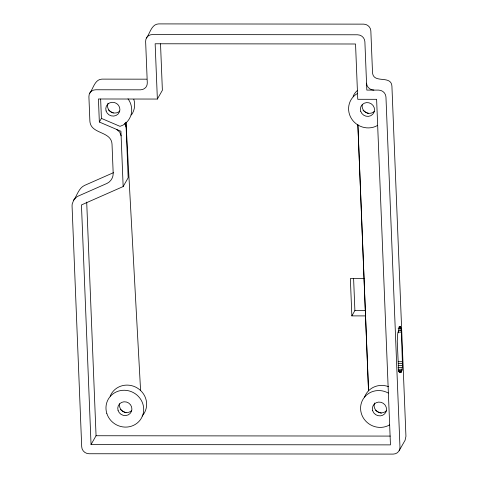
<?xml version="1.0" encoding="UTF-8"?>
<svg xmlns="http://www.w3.org/2000/svg" width="478" height="478" viewBox="0 0 478 478"><rect width="100%" height="100%" fill="white"/><g stroke="black" fill="none" stroke-linecap="round" stroke-linejoin="round"><path stroke-width="0.72" d="M402.518 365.616L401.341 332.138L400.785 327.49L400.158 326.402L399.052 328.261L398.479 331.959L398.574 331.469L397.72 333.65L397.254 341.19L398.521 369.643L399.267 372.272L401.054 372.35L401.926 370.57L402.518 365.616L398.162 365.61M73.72 200.145L72.202 203.963L72.058 205.851L81.708 446.822A7.158 6.829 29.7 0 0 89.057 453.742L393.179 454.1A7.158 6.829 29.7 0 0 399.978 447.199L385.955 97.022A7.158 6.829 29.7 0 0 378.606 90.097L366.817 90.085L364.881 41.706A7.158 6.829 29.7 0 0 357.532 34.786L152.422 34.547A7.158 6.829 29.7 0 0 145.629 41.449L147.29 82.921A7.158 6.829 29.7 0 1 140.49 89.822L95.696 89.768A7.158 6.829 29.7 0 0 88.902 96.67L89.882 121.089C90.641 134.515 111.26 130.733 112.019 144.153L113.202 173.645C113.196 177.673 110.741 181.586 107.126 183.355L78.129 196.135L76.498 197.097L73.72 200.145C77.179 195.311 78.667 188.224 84.457 185.464L113.453 172.683M89.709 93.216C93.324 88.615 94.662 79.42 101.928 79.121L146.722 79.175M146.435 37.995C150.05 33.394 151.383 24.199 158.654 23.9L363.728 24.139C367.373 24.133 370.689 27.168 370.844 30.837L372.505 72.309C373.103 84.403 391.058 74.431 391.918 86.154L405.942 436.3L405.099 440.25L399.166 450.652M99.346 122.027L98.426 98.988L157.364 99.054L155.147 43.767L355.542 44L357.753 99.293L376.616 99.31L390.454 444.881L91.047 444.534L81.451 204.937L123.151 186.557L120.934 131.265L99.346 122.027L101.42 118.389L100.649 99.066M157.364 99.054L162.377 90.264L160.518 43.821M123.151 186.557L128.164 177.768L125.947 122.476M91.047 444.534L96.06 435.739L86.703 202.098M365.521 315.904L351.85 315.886L354.891 310.557L353.601 278.357M401.054 372.35C399.961 373.306 400.307 369.608 399.566 372.32M364.027 278.584L350.356 278.566L351.85 315.886M354.891 310.557L365.682 310.569M399.034 326.677L400.48 326.677M398.604 327.484L400.785 327.49M398.138 328.78L401.042 328.78M398.335 330.465L401.239 330.465M397.714 332.138L401.341 332.138M398.174 361.709L402.524 361.715M398.21 363.507L402.56 363.507M398.037 367.576L402.386 367.582M398.562 369.267L402.189 369.273M398.299 370.564L401.926 370.57M398.598 371.257L401.669 371.263M398.724 371.358L400.17 371.358M398.658 371.466L400.11 371.472M398.688 371.579L400.14 371.585M399.536 372.452L400.982 372.452M96.06 435.739L390.245 436.085M101.42 118.389L120.014 126.347L122.912 125.158A19.084 18.212 29.7 0 0 128.008 98.827M116.548 129.389L119.703 132.065L121.119 135.871M124.716 123.276L126.132 127.082M125.971 122.243L140.586 390.508M373.892 90.097A7.158 6.829 29.7 0 1 366.542 83.172M110.191 396.137A19.084 18.212 29.7 0 1 137.491 388.124A19.084 18.212 29.7 0 1 142.097 416.081M389.522 424.948A19.084 18.212 29.7 0 1 360.591 408.953A19.084 18.212 29.7 0 1 388.244 393.03M386.385 410.823A7.158 6.829 29.7 0 1 377.889 411.911L376.383 410.811A7.158 6.829 29.7 0 1 374.662 403.002M131.767 410.524A7.158 6.829 29.7 0 1 123.276 411.618A7.158 6.829 29.7 0 1 119.667 403.838M377.524 125.457A19.084 18.212 29.7 0 1 351.491 118.681A19.084 18.212 29.7 0 1 357.389 93.515M353.087 96.311A19.084 18.212 29.7 0 1 357.532 90.348M374.394 111.332A7.158 6.829 29.7 0 1 365.897 112.42A7.158 6.829 29.7 0 1 362.288 104.64M133.804 99.287A19.084 18.212 29.7 0 1 131.396 114.995M364.565 397.075A19.084 18.212 29.7 0 1 388.59 386.678M119.775 111.033A7.158 6.829 29.7 0 1 110.747 111.798A7.158 6.829 29.7 0 1 108.052 103.212M368.663 113.567A13.838 13.205 29.7 0 1 363.083 110.299M113.358 113.035A13.838 13.205 29.7 0 1 108.47 110M381.348 413.255A13.838 13.205 29.7 0 1 375.612 410.273M126.043 412.759A13.838 13.205 29.7 0 1 120.462 409.497M368.532 390.777L357.879 124.8L368.532 390.777M372.691 410.757A7.158 6.829 29.7 0 0 384.647 413.87A7.158 6.829 29.7 0 0 381.014 402.303A7.158 6.829 29.7 0 0 372.691 410.757M106.809 413.428A19.084 18.212 29.7 0 0 138.692 421.727A19.084 18.212 29.7 0 0 129 390.885A19.084 18.212 29.7 0 0 106.809 413.428M118.072 410.459A7.158 6.829 29.7 0 0 130.034 413.572A7.158 6.829 29.7 0 0 126.395 402.004A7.158 6.829 29.7 0 0 118.072 410.459M360.699 111.266A7.158 6.829 29.7 0 0 372.655 114.379A7.158 6.829 29.7 0 0 369.022 102.812A7.158 6.829 29.7 0 0 360.699 111.266M106.08 110.968A7.158 6.829 29.7 0 0 118.036 114.081A7.158 6.829 29.7 0 0 114.403 102.513A7.158 6.829 29.7 0 0 106.08 110.968"/></g></svg>
